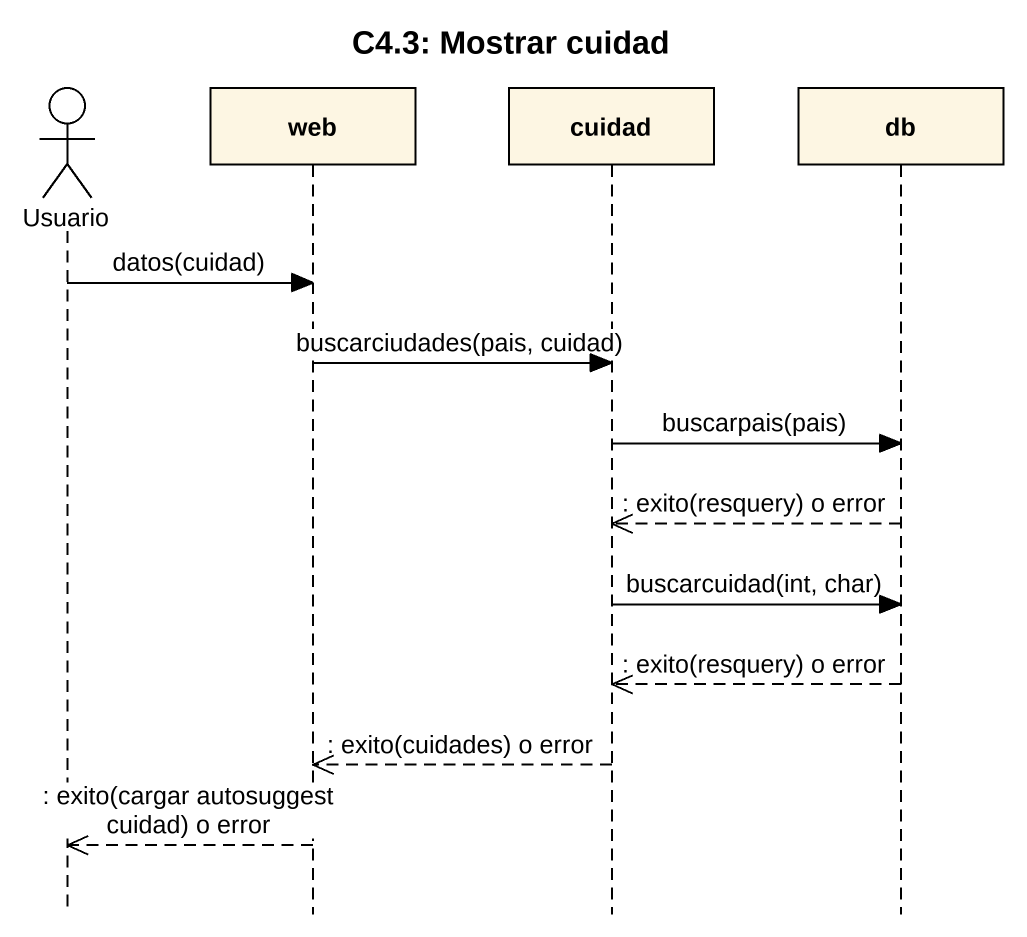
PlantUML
@startuml
title C4.3: Mostrar cuidad
hide footbox
actor Usuario
participant web
participant cuidad
participant db

Usuario -> web : datos(cuidad)
web -> cuidad : buscarciudades(pais, cuidad)
cuidad -> db : buscarpais(pais)
db -->> cuidad : : exito(resquery) o error
cuidad -> db : buscarcuidad(int, char)
db -->> cuidad : : exito(resquery) o error
cuidad -->> web : : exito(cuidades) o error
web -->> Usuario : : exito(cargar autosuggest cuidad) o error
@enduml
